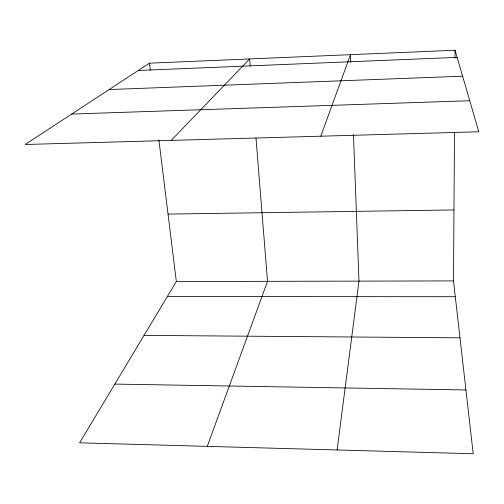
<?xml version="1.0" encoding="UTF-8"?>
<svg xmlns="http://www.w3.org/2000/svg" width="504" height="504" viewBox="0 0 504 504"><rect width="100%" height="100%" fill="white"/><g stroke="black" fill="none" stroke-linecap="round" stroke-linejoin="round"><path stroke-width="0.76" d="M158.905 140.018L176.343 281.522L79.613 442.827L473.206 453.757L453.493 280.911L454.488 132.47M454.992 58.073L455.043 50.242L149.436 63.183L25.2 144.49L478.8 131.777L455.043 50.242M337.094 449.978L358.98 281.119L353.468 134.537M320.796 136.206L350.469 54.671L350.759 62.502M207.264 446.374L267.523 281.327L255.994 138.058M171.209 140.402L249.625 58.936L250.192 65.986M138.304 70.465L457.122 57.368M109.135 89.555L462.609 76.205M71.7 114.055L469.753 100.737M168.034 214.099L453.972 209.935M176.343 281.522L453.493 280.911M167.328 296.554L455.295 296.711M144.037 335.393L459.982 337.819M114.836 384.086L465.929 389.957M149.436 63.183L150.293 70.163"/></g></svg>
